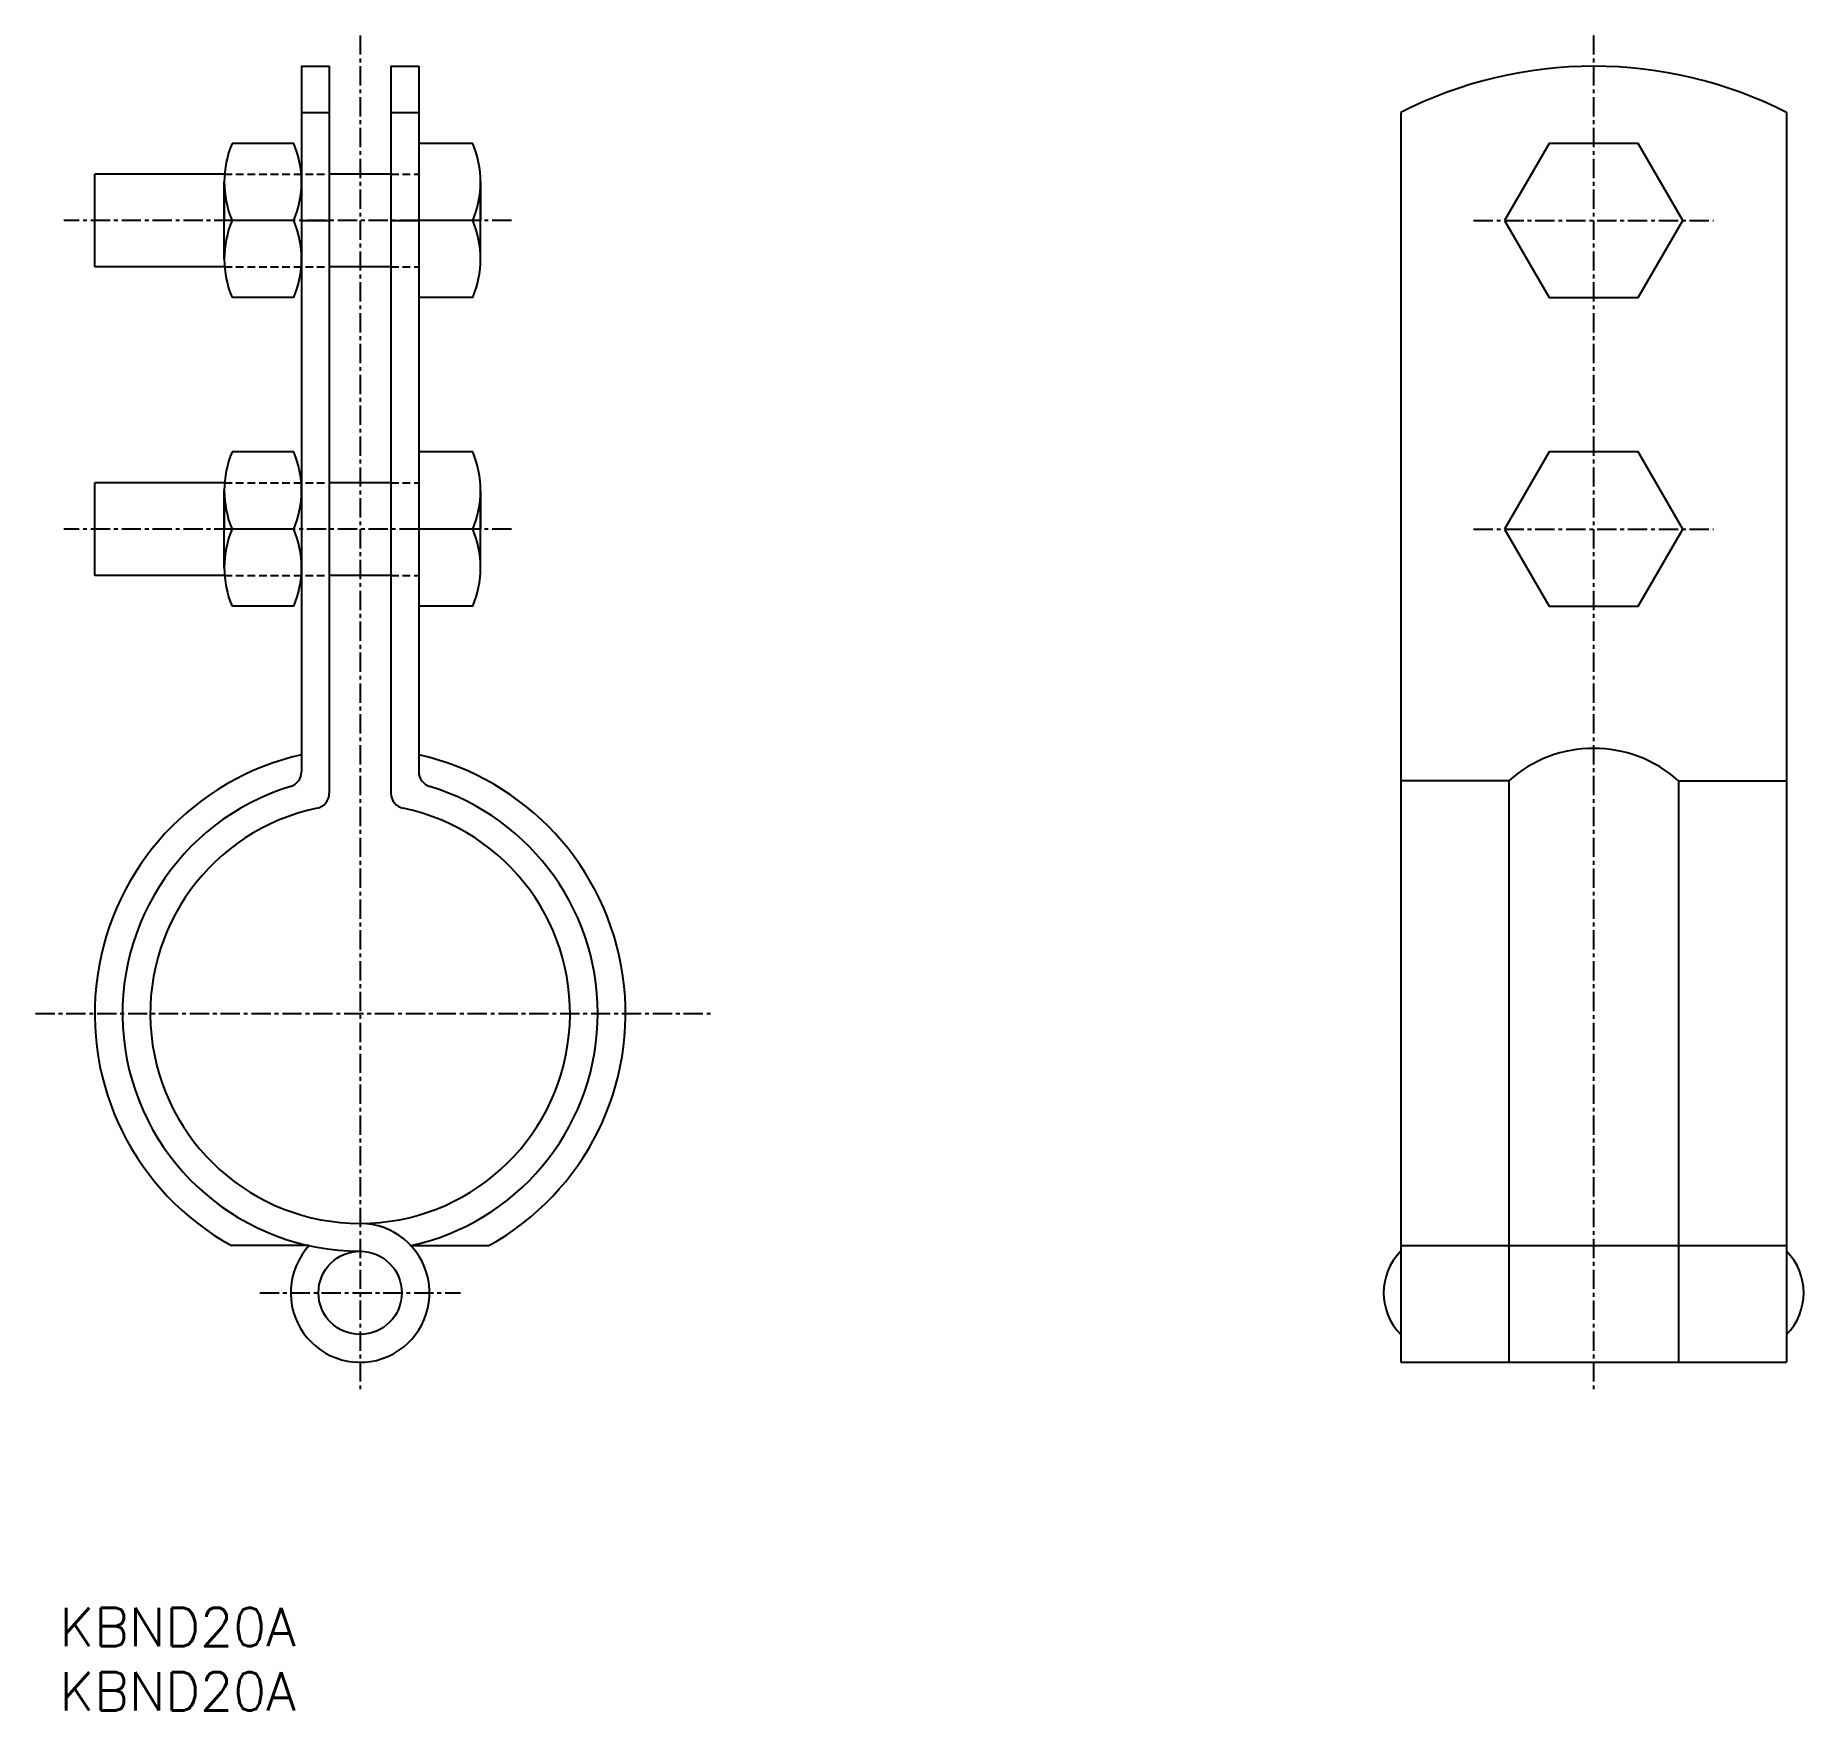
# Model space of a CAD drawing. Extents: x 66 to 181, y 143 to 251.
import ezdxf

# ---------------------------------------------------------------- set-up
doc = ezdxf.new("R2010")
doc.units = 0
doc.header["$MEASUREMENT"] = 0
doc.linetypes.add('CENTER', pattern=[2, 1.25, -0.25, 0.25, -0.25])
doc.linetypes.add('DASHED', pattern=[0.75, 0.5, -0.25])
doc.layers.get('0').update_dxf_attribs({"linetype": 'CONTINUOUS'})
doc.layers.add('CENTER', color=1, linetype='CENTER')
doc.styles.get("Standard").update_dxf_attribs({"font": 'txt.shx', "bigfont": 'bigfont.shx'})

msp = doc.modelspace()

# ---------------------------------------------------------------- linework, layer by layer
at = {"color": 7, "linetype": 'Continuous'}
for p, q in [((83.7, 249.11), (85.5, 249.11)), ((83.7, 249.11), (83.7, 203.39)), ((85.5, 249.11), (85.5, 202)), ((89.5, 249.11), (89.5, 202)), ((89.5, 249.11), (91.3, 249.11)), ((91.3, 249.11), (91.3, 203.39)), ((83.7, 246.11), (85.5, 246.11)), ((89.5, 246.11), (91.3, 246.11)), ((154.93, 246.11), (154.93, 165.11)), ((179.93, 246.11), (179.93, 165.11)), ((83.2, 244.11), (79.2, 244.11)), ((94.8, 244.11), (91.3, 244.11)), ((164.54, 244.11), (161.65, 239.11)), ((170.31, 244.11), (164.54, 244.11)), ((173.2, 239.11), (170.31, 244.11)), ((70.3, 236.11), (70.3, 242.11)), ((78.7, 242.11), (70.3, 242.11)), ((89.5, 242.11), (85.5, 242.11)), ((78.7, 241.61), (78.7, 239.11)), ((78.7, 236.61), (78.7, 241.61)), ((95.3, 241.61), (95.3, 239.11)), ((95.3, 236.61), (95.3, 241.61)), ((83.2, 239.11), (79.2, 239.11)), ((83.7, 239.11), (85.5, 239.11)), ((89.5, 239.11), (91.3, 239.11)), ((94.8, 239.11), (91.3, 239.11)), ((161.65, 239.11), (164.54, 234.11)), ((170.31, 234.11), (173.2, 239.11)), ((78.7, 236.11), (70.3, 236.11)), ((89.5, 236.11), (85.5, 236.11)), ((83.2, 234.11), (79.2, 234.11)), ((94.8, 234.11), (91.3, 234.11)), ((164.54, 234.11), (170.31, 234.11)), ((83.2, 224.11), (79.2, 224.11)), ((94.8, 224.11), (91.3, 224.11)), ((164.54, 224.11), (161.65, 219.11)), ((170.31, 224.11), (164.54, 224.11)), ((173.2, 219.11), (170.31, 224.11)), ((78.7, 222.11), (70.3, 222.11)), ((70.3, 216.11), (70.3, 222.11)), ((78.7, 216.61), (78.7, 221.61)), ((78.7, 221.61), (78.7, 219.11)), ((89.5, 222.11), (85.5, 222.11)), ((95.3, 216.61), (95.3, 221.61)), ((95.3, 221.61), (95.3, 219.11)), ((83.2, 219.11), (79.2, 219.11)), ((94.8, 219.11), (91.3, 219.11)), ((161.65, 219.11), (164.54, 214.11)), ((170.31, 214.11), (173.2, 219.11)), ((78.7, 216.11), (70.3, 216.11)), ((89.5, 216.11), (85.5, 216.11)), ((83.2, 214.11), (79.2, 214.11)), ((94.8, 214.11), (91.3, 214.11)), ((164.54, 214.11), (170.31, 214.11)), ((161.93, 202.8), (154.93, 202.8)), ((161.93, 202.8), (161.93, 165.11)), ((172.93, 202.8), (172.93, 165.11)), ((172.93, 202.8), (179.93, 202.8)), ((84.19, 172.67), (79.15, 172.67)), ((90.8, 172.67), (95.84, 172.67)), ((154.93, 172.67), (179.93, 172.67)), ((154.93, 165.11), (179.93, 165.11))]:
    msp.add_line(p, q, dxfattribs=at)
at = {"color": 3, "linetype": 'DASHED'}
for p, q in [((78.7, 242.11), (85.5, 242.11)), ((89.5, 242.11), (91.3, 242.11)), ((78.7, 236.11), (85.5, 236.11)), ((89.5, 236.11), (91.3, 236.11)), ((78.7, 222.11), (85.5, 222.11)), ((89.5, 222.11), (91.3, 222.11)), ((78.7, 216.11), (85.5, 216.11)), ((89.5, 216.11), (91.3, 216.11))]:
    msp.add_line(p, q, dxfattribs=at)
at = {"color": 7, "linetype": 'Continuous'}
msp.add_circle((87.5, 169.61), 2.7, dxfattribs=at)
for centre, radius, start, end in [((167.43, 221.57), 27.54, 63.0085, 116.9915), ((85.2, 241.61), 6.5, 157.3801, 202.6199), ((77.2, 241.61), 6.5, 337.3801, 22.6199), ((88.8, 241.61), 6.5, 337.3801, 22.6199), ((85.2, 236.61), 6.5, 157.3801, 202.6199), ((77.2, 236.61), 6.5, 337.3801, 22.6199), ((88.8, 236.61), 6.5, 337.3801, 22.6199), ((85.2, 221.61), 6.5, 157.3801, 202.6199), ((77.2, 221.61), 6.5, 337.3801, 22.6199), ((88.8, 221.61), 6.5, 337.3801, 22.6199), ((85.2, 216.61), 6.5, 157.3801, 202.6199), ((77.2, 216.61), 6.5, 337.3801, 22.6199), ((88.8, 216.61), 6.5, 337.3801, 22.6199), ((87.5, 187.71), 17.2, 102.7637, 240.9899), ((87.5, 187.71), 17.2, 299.0101, 77.2363), ((167.43, 196.68), 8.22, 48.0176, 131.9824), ((82.7, 203.39), 1, 287.0186, 0), ((92.3, 203.39), 1, 180, 252.9814), ((87.5, 187.71), 15.4, 107.0186, 270), ((84.5, 202), 1, 281.8576, 0), ((90.5, 202), 1, 180, 258.1424), ((87.5, 187.71), 15.4, 282.3786, 72.9814), ((87.5, 187.71), 13.6, 101.8576, 78.1424), ((87.5, 169.61), 4.5, 137.1909, 90), ((157.66, 169.61), 3.84, 135.3314, 224.6686), ((177.2, 169.61), 3.84, 315.3314, 44.6686)]:
    msp.add_arc(centre, radius, start, end, dxfattribs=at)
at = {"layer": 'CENTER', "color": 1, "linetype": 'CENTER'}
for p, q in [((87.5, 251.11), (87.5, 163.11)), ((167.43, 251.11), (167.43, 163.11)), ((97.3, 239.11), (68.3, 239.11)), ((159.65, 239.11), (175.2, 239.11)), ((97.3, 219.11), (68.3, 219.11)), ((159.65, 219.11), (175.2, 219.11)), ((66.46, 187.71), (110.31, 187.71)), ((81, 169.61), (94, 169.61))]:
    msp.add_line(p, q, dxfattribs=at)

# ---------------------------------------------------------------- texts
at = {"color": 7}
for p in [(68.02, 146.7), (68.02, 142.53)]:
    msp.add_text('KBND20A', height=2.5, dxfattribs=at).set_placement(p)

doc.saveas('drawing.dxf')
